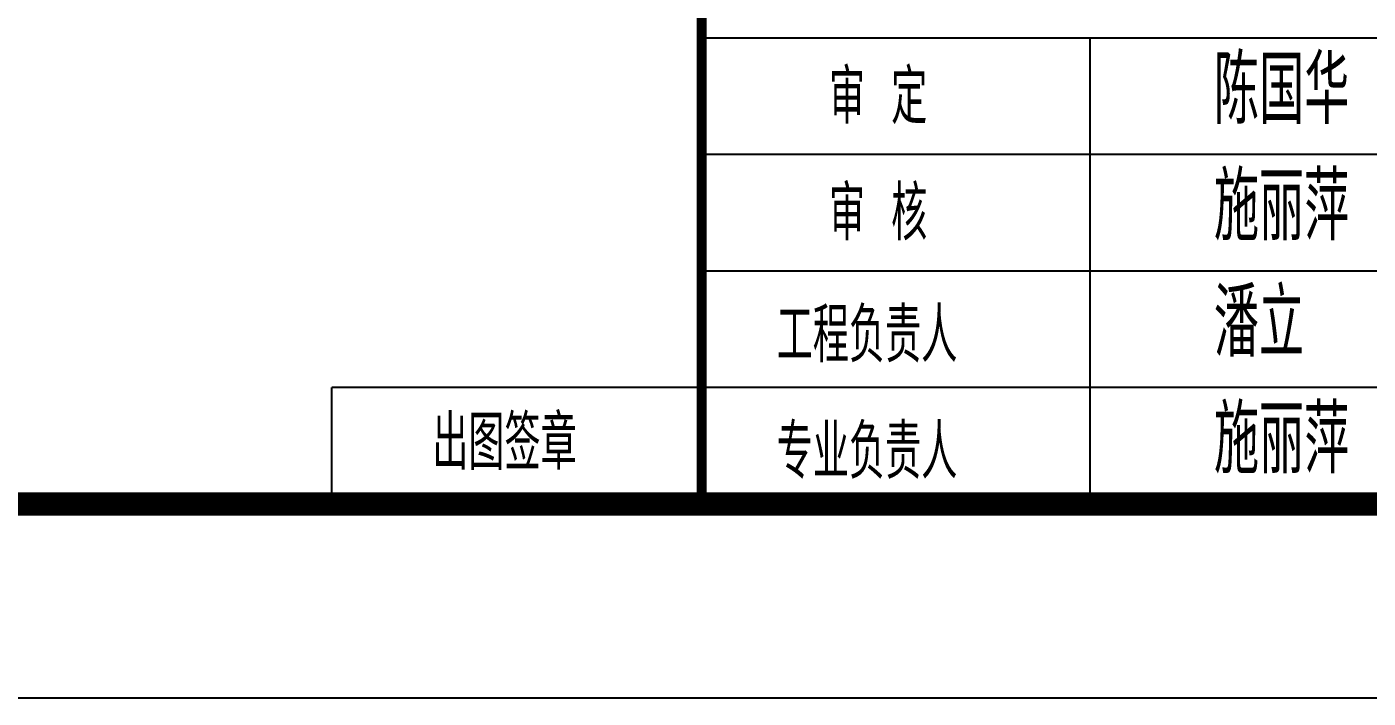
# Model space of a CAD drawing. Extents: x -2331248 to -1198620, y -977263 to -545844.
# Drawn here: x -2114348 to -2107436, y -765608 to -762150 of the extents above; entities that cross this region are included whole.
import ezdxf

# ---------------------------------------------------------------- set-up
doc = ezdxf.new("R2010")
doc.units = 0
doc.header["$LTSCALE"] = 1000
doc.header["$MEASUREMENT"] = 0
doc.linetypes.add('DASH', pattern=[0.35, 0.25, -0.1])
doc.layers.get('0').update_dxf_attribs({"linetype": 'CONTINUOUS'})
doc.layers.add('PUB_TITLE', color=4, linetype='CONTINUOUS')
doc.layers.add('t图框', color=222, linetype='CONTINUOUS')
doc.styles.add('HZTXT', font='tssdeng.shx', dxfattribs={"width": 0.7, "bigfont": 'tssdchn.shx'})
doc.styles.add('房间名称', font='SIMPLEX', dxfattribs={"width": 0.7, "bigfont": '0HZTXT'})

# ---------------------------------------------------------------- blocks, each defined once
blk = doc.blocks.new('ASDDA')
at = {"layer": 't图框'}
for p, q in [((-273365.6, 3064018.5), (-295865.6, 3064018.5)), ((-293865.6, 3064018.5), (-293865.6, 3061618.5)), ((-283365.6, 3063418.5), (-295865.6, 3063418.5)), ((-283365.6, 3062818.5), (-295865.6, 3062818.5)), ((-283365.6, 3062218.5), (-295865.6, 3062218.5)), ((-315865.6, 3061618.4), (-273365.6, 3061618.4))]:
    blk.add_line(p, q, dxfattribs=at)
at = {"layer": 't图框', "linetype": 'DASH', "ltscale": 0.01}
for p, q in [((-295865.6, 3062218.5), (-297772.4, 3062218.5)), ((-297772.4, 3062218.5), (-297772.4, 3061618.5))]:
    blk.add_line(p, q, dxfattribs=at)
at = {"layer": 't图框', "const_width": 50}
for points in [[(-295865.6, 3061618.5), (-295865.6, 3065618.5), (-273365.6, 3065618.5)], [(-295865.6, 3065618.5), (-295865.6, 3065618.5), (-295865.6, 3061618.5)]]:
    blk.add_lwpolyline(points, dxfattribs=at)
at = {"style": '房间名称', "width": 0.7}
for s, p in [('审 定', (-295209.7, 3063576.3)), ('审 核', (-295209.7, 3062976.3)), ('工程负责人', (-295479.2, 3062348.4)), ('出图签章', (-297254.2, 3061794.3)), ('专业负责人', (-295479.2, 3061748.4))]:
    blk.add_text(s, height=280, dxfattribs=at).set_placement(p)
at = {"layer": 't图框', "style": 'HZTXT', "width": 0.7}
for s, p in [('陈国华', (-293226.3, 3063576.3)), ('施丽萍', (-293226.3, 3062976.3)), ('潘立', (-293226.3, 3062376.3)), ('施丽萍', (-293226.3, 3061776.3))]:
    blk.add_text(s, height=350.01, dxfattribs=at).set_placement(p)

msp = doc.modelspace()

# ---------------------------------------------------------------- linework, layer by layer
at = {"layer": 'PUB_TITLE'}
msp.add_lwpolyline([(-2171470.5, -765608.1), (-2171470.5, -706208.1), (-2087370.5, -706208.1), (-2087370.5, -765608.1)], close=True, dxfattribs=at)
at = {"layer": 'PUB_TITLE', "const_width": 120}
msp.add_lwpolyline([(-2168970.5, -707208.1), (-2088370.5, -707208.1), (-2088370.5, -764608.1), (-2168970.5, -764608.1)], close=True, dxfattribs=at)

# ---------------------------------------------------------------- block references
at = {"lineweight": -3, "xscale": 1.000013566343114, "yscale": 1.000013566634152, "zscale": 1.000013566083812}
msp.add_blockref('ASDDA', (-1815001.2, -3826268), dxfattribs=at)

doc.saveas('drawing.dxf')
